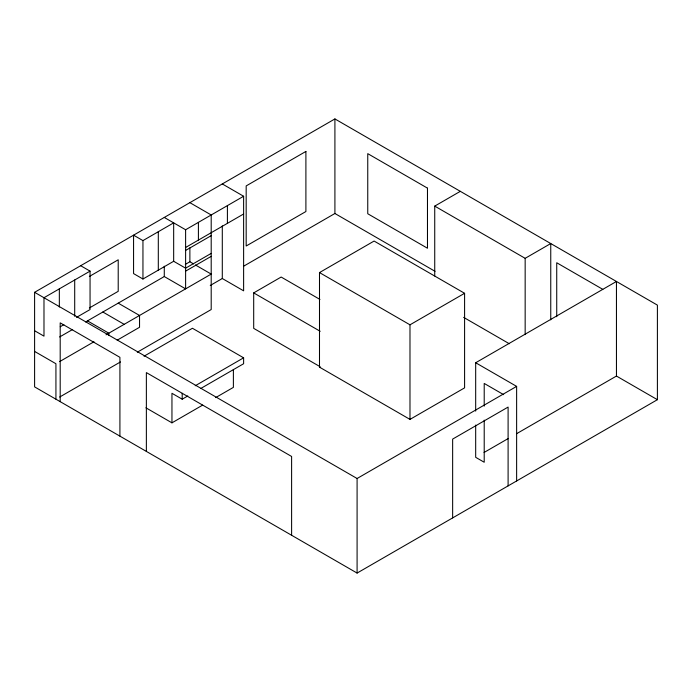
<?xml version="1.0" encoding="UTF-8"?>
<svg xmlns="http://www.w3.org/2000/svg" width="692" height="692" viewBox="0 0 692 692"><rect width="100%" height="100%" fill="white"/><g stroke="black" fill="none" stroke-linecap="round" stroke-linejoin="round"><path stroke-width="1.04" d="M34.6 292.309L334.911 118.929L657.4 305.12L657.4 399.691L357.089 573.071L34.6 386.88L34.6 292.309L357.089 478.501L516.63 386.387L516.63 480.966M76.501 317.377L90.055 309.549L90.055 271.126L43.985 297.724L43.985 336.148L34.6 330.733M142.95 240.591L173.666 222.859L173.666 261.282L142.95 279.014L133.565 273.591L133.565 235.176L142.95 240.591L142.95 279.014M89.355 276.463L118.211 259.803L118.211 291.323L89.355 307.983M164.281 217.444L185.612 229.753L243.619 196.26L243.619 290.83L222.296 278.521L210.256 285.476M185.612 247.485L243.619 213.992M185.612 250.443L211.198 235.669M60.247 326.762L63.854 324.678M59.659 336.952L72.651 329.453M85.644 321.953L164.281 276.549L185.612 288.867L185.612 229.753M185.3 264.413L189.876 261.775L193.587 263.911M211.198 253.402L185.612 268.176L173.666 261.282M185.612 271.134L211.198 256.351M59.642 361.587L93.974 341.77M106.04 334.798L211.198 274.084L195.438 264.984M243.696 266.161L334.911 213.499L435.052 271.316M117.199 340.179L139.542 327.281L139.542 315.465L118.211 303.148M59.668 397.035L120.469 361.933M137.31 352.211L211.198 309.549L211.198 214.978L189.876 202.661M144.04 356.207L192.437 328.267L243.619 357.825L243.619 363.733L200.81 388.454M319.496 367.149L409.984 419.395L464.591 387.866L464.591 293.296L374.104 241.05L319.496 272.579L319.496 367.149L320.188 366.751L253.696 328.363L253.696 292.898L281.16 277.042L319.946 299.437M434.732 275.97L434.732 206.112L460.318 191.338M195.222 385.764L243.619 357.825M145.9 407.796L171.953 422.838L171.953 393.29L182.195 399.197L187.783 395.971M171.953 422.838L202.669 405.105M215.696 397.589L233.386 387.373L233.386 369.433M319.496 272.579L409.984 324.816L464.591 293.296M434.732 206.112L525.159 258.324L550.754 243.549L550.754 319.851M475.681 411.109L475.681 362.746L616.451 281.471L616.451 376.05L516.699 433.642M484.071 452.473L508.309 438.486M602.827 289.368L556.731 262.752L556.731 316.737M616.451 376.05L657.4 399.691M463.631 317.368L509.312 343.742M222.296 183.942L243.619 196.26M475.681 362.746L516.63 386.387M503.664 394.665L484.21 383.437L484.21 406.109M253.696 292.898L320.188 331.286M80.67 265.711L90.055 271.126M102.849 312.014L124.179 324.332M87.495 320.88L108.826 333.189L108.826 335.343M34.6 351.415L55.931 363.733L55.931 399.197M525.159 258.324L525.159 334.625M508.101 485.888L508.101 407.078L452.646 439.091L452.646 517.901M484.21 420.139L484.21 462.247L475.681 457.317L475.681 425.078M409.984 324.816L409.984 419.395M357.089 478.501L357.089 573.071M334.911 118.929L334.911 213.499M291.609 535.271L291.609 456.461L146.367 372.599L146.367 451.409M227.408 205.619L227.408 223.352M222.296 225.86L222.296 278.521M198.405 222.366L198.405 240.098M189.876 247.805L189.876 261.775M182.195 393.29L182.195 399.197M164.281 266.204L164.281 276.549M158.304 231.725L158.304 270.148M119.915 436.142L119.915 357.332L60.195 322.853L60.195 401.663M74.701 279.992L74.701 316.279M59.339 288.858L59.339 307.006M305.899 151.436L246.179 185.914L246.179 246.006L305.899 211.527L305.899 151.436M427.474 188.137L367.755 153.65L367.755 213.75L427.474 248.229L427.474 188.137"/></g></svg>
